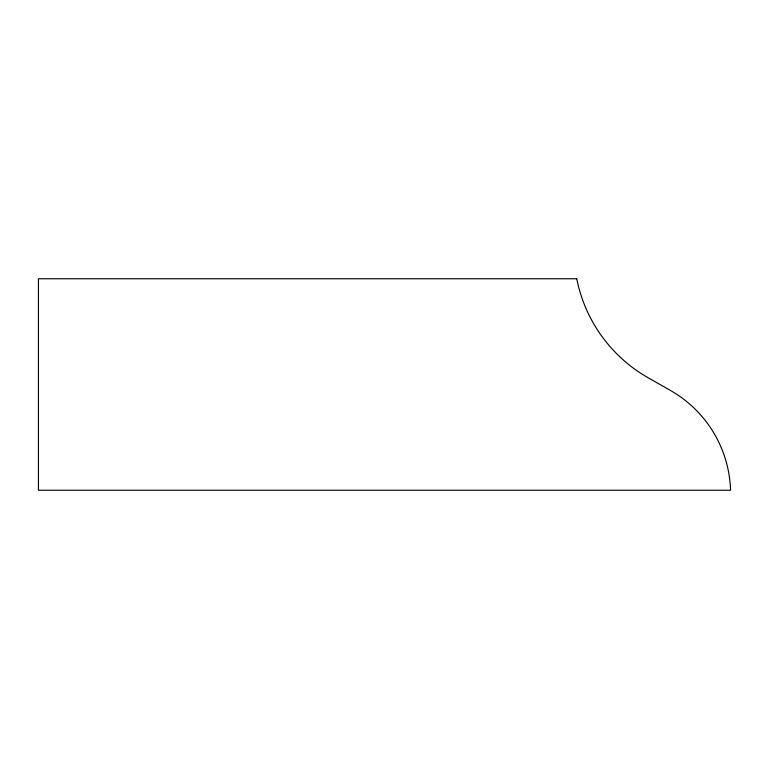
<?xml version="1.0" encoding="UTF-8"?>
<svg xmlns="http://www.w3.org/2000/svg" width="769" height="769" viewBox="0 0 769 769"><rect width="100%" height="100%" fill="white"/><g stroke="black" fill="none" stroke-linecap="round" stroke-linejoin="round"><path stroke-width="1.15" d="M576.75 278.762L38.45 278.762L38.45 490.238L730.55 490.238A119.022 119.022 0 0 0 670.472 390.469L648.046 377.704A146.639 146.639 0 0 1 576.75 278.762"/></g></svg>
